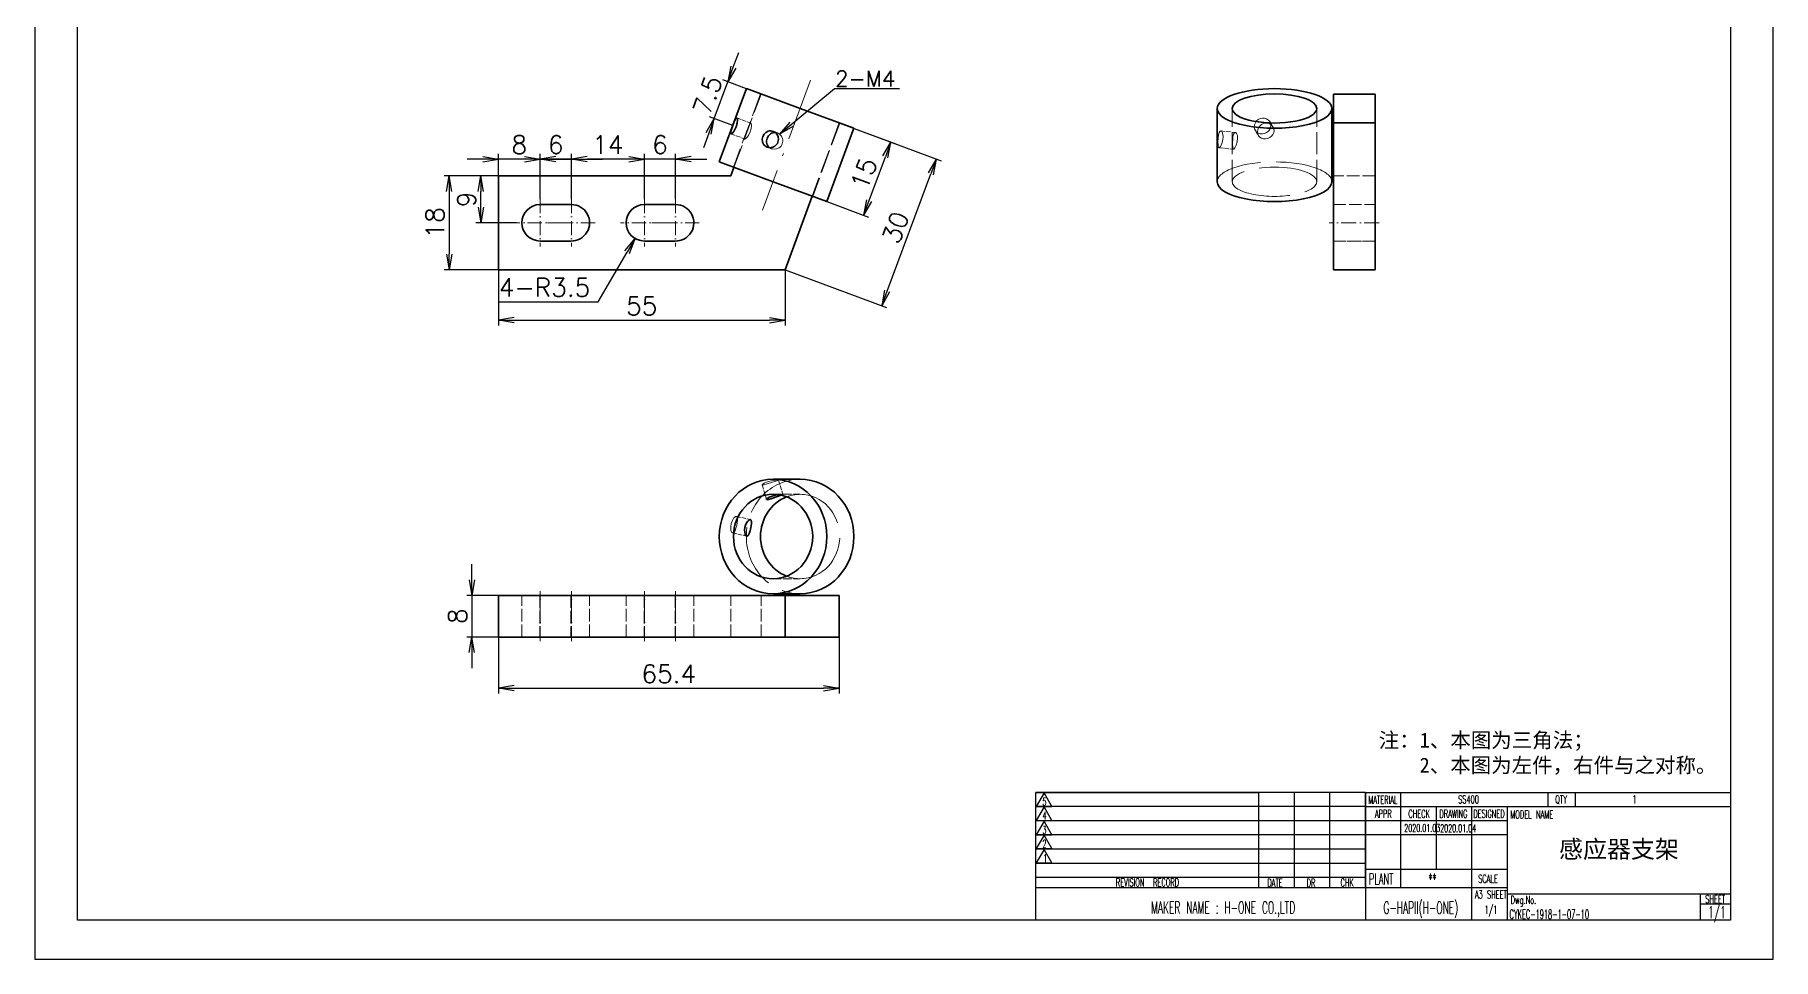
# Model space of a CAD drawing. Header units: inches. Extents: x 23 to 1845, y 4 to 536.
# Drawn here: x 1152.8 to 1486.3, y 3.7 to 181.2 of the extents above; entities that cross this region are included whole.
import ezdxf

# ---------------------------------------------------------------- set-up
doc = ezdxf.new("R2010")
doc.units = ezdxf.units.IN
doc.header["$MEASUREMENT"] = 0
doc.linetypes.add('DASHDOT', pattern=[18.5, 12, -3, 0.5, -3])
doc.linetypes.add('DASHED', pattern=[15, 12, -3])
doc.layers.add('title_frame', color=7, linetype='Continuous')
doc.layers.add('word_dim', color=253, linetype='Continuous')
doc.styles.add('MX_NOTE_STANDARD', font='txt.shx', dxfattribs={"bigfont": 'bigfont.shx'})
doc.styles.get("Standard").update_dxf_attribs({"font": 'txt', "bigfont": 'gbcbig.shx'})
doc.dimstyles.new('STANDARD 1-1', dxfattribs={"dimtxt": 3.5, "dimasz": 3, "dimexe": 1, "dimexo": 0, "dimgap": 1, "dimtad": 3, "dimdsep": 46, "dimtxsty": 'Standard', "dimblk1": 'OPEN', "dimblk2": 'OPEN', "dimsah": 1, "dimcen": 0, "dimclrd": 256, "dimclre": 256, "dimclrt": 3, "dimazin": 2, "dimtfac": 1, "dimtmove": 0, "dimatfit": 3, "dimldrblk": 'OPEN', "dimfxl": 0, "dimtolj": 1, "dimlwd": 25, "dimlwe": 25, "dimarcsym": 0})
doc.dimstyles.new('STANDARD 1-1$4', dxfattribs={"dimtxt": 3.5, "dimasz": 3, "dimexe": 1, "dimexo": 0, "dimgap": 1, "dimtad": 3, "dimtoh": 1, "dimdsep": 46, "dimtxsty": 'Standard', "dimblk1": 'OPEN', "dimblk2": 'OPEN', "dimsah": 1, "dimcen": 0, "dimclrd": 256, "dimclre": 256, "dimclrt": 3, "dimazin": 2, "dimtfac": 1, "dimtofl": 0, "dimtmove": 0, "dimatfit": 3, "dimldrblk": 'OPEN', "dimfxl": 0, "dimtolj": 1, "dimlwd": 25, "dimlwe": 25, "dimarcsym": 0})

# ---------------------------------------------------------------- blocks, each defined once
blk = doc.blocks.new('_Open')
at = {"color": 0, "lineweight": -2}
for p, q in [((-1, 0.17), (0, 0)), ((-1, -0.17), (0, 0)), ((0, 0), (-1, 0))]:
    blk.add_line(p, q, dxfattribs=at)
blk = doc.blocks.new('*D89')
at = {"layer": 'DEFPOINTS', "color": 0, "ltscale": 2, "transparency": 16777216}
for p in [(1238.37, 154.07), (1241.73, 154.07), (1245.18, 145.07)]:
    blk.add_point(p, dxfattribs=at)
at = {"layer": 'word_dim', "lineweight": 25, "ltscale": 2, "transparency": 16777216}
for p, q in [((1241.73, 154.07), (1237.37, 154.07)), ((1238.37, 148.07), (1238.37, 151.07)), ((1245.18, 145.07), (1237.37, 145.07))]:
    blk.add_line(p, q, dxfattribs=at)
at = {"layer": 'word_dim', "lineweight": 25, "ltscale": 2, "transparency": 16777216, "xscale": 3, "yscale": 3, "zscale": 3}
for p, rotation in [((1238.37, 154.07), 90), ((1238.37, 145.07), 270)]:
    blk.add_blockref('_Open', p, dxfattribs=dict(at, rotation=rotation))
at = {"layer": 'word_dim', "color": 3, "ltscale": 2, "transparency": 16777216, "insert": (1235.62, 149.57), "char_height": 3.5, "attachment_point": 5, "rotation": 90}
blk.add_mtext('\\A1;9', dxfattribs=at)
blk = doc.blocks.new('*D90')
at = {"layer": 'DEFPOINTS', "color": 0, "ltscale": 2, "transparency": 16777216}
for p in [(1241.73, 154.07), (1232.31, 136.07), (1241.73, 136.07)]:
    blk.add_point(p, dxfattribs=at)
at = {"layer": 'word_dim', "lineweight": 25, "ltscale": 2, "transparency": 16777216}
for p, q in [((1241.73, 154.07), (1231.31, 154.07)), ((1232.31, 151.07), (1232.31, 139.07)), ((1241.73, 136.07), (1231.31, 136.07))]:
    blk.add_line(p, q, dxfattribs=at)
at = {"layer": 'word_dim', "lineweight": 25, "ltscale": 2, "transparency": 16777216, "xscale": 3, "yscale": 3, "zscale": 3}
for p, rotation in [((1232.31, 154.07), 90), ((1232.31, 136.07), 270)]:
    blk.add_blockref('_Open', p, dxfattribs=dict(at, rotation=rotation))
at = {"layer": 'word_dim', "color": 3, "ltscale": 2, "transparency": 16777216, "insert": (1229.56, 145.07), "char_height": 3.5, "attachment_point": 5, "rotation": 90}
blk.add_mtext('\\A1;18', dxfattribs=at)
blk = doc.blocks.new('*D91')
at = {"layer": 'DEFPOINTS', "color": 0, "ltscale": 2, "transparency": 16777216}
for p in [(1241.73, 157.31), (1241.73, 154.07), (1249.73, 149.62)]:
    blk.add_point(p, dxfattribs=at)
at = {"layer": 'word_dim', "lineweight": 25, "ltscale": 2, "transparency": 16777216}
for p, q in [((1238.73, 157.31), (1235.73, 157.31)), ((1241.73, 154.07), (1241.73, 158.31)), ((1249.73, 157.31), (1241.73, 157.31)), ((1249.73, 149.62), (1249.73, 158.31)), ((1252.73, 157.31), (1255.73, 157.31))]:
    blk.add_line(p, q, dxfattribs=at)
at = {"layer": 'word_dim', "lineweight": 25, "ltscale": 2, "transparency": 16777216, "xscale": 3, "yscale": 3, "zscale": 3}
blk.add_blockref('_Open', (1241.73, 157.31), dxfattribs=at)
at = {"layer": 'word_dim', "lineweight": 25, "ltscale": 2, "transparency": 16777216, "xscale": 3, "yscale": 3, "zscale": 3, "rotation": 180}
blk.add_blockref('_Open', (1249.73, 157.31), dxfattribs=at)
at = {"layer": 'word_dim', "color": 3, "ltscale": 2, "transparency": 16777216, "insert": (1245.73, 160.06), "char_height": 3.5, "attachment_point": 5}
blk.add_mtext('\\A1;8', dxfattribs=at)
blk = doc.blocks.new('*D92')
at = {"layer": 'DEFPOINTS', "color": 0, "ltscale": 2, "transparency": 16777216}
for p in [(1249.73, 157.31), (1249.73, 149.62), (1255.73, 149.62)]:
    blk.add_point(p, dxfattribs=at)
at = {"layer": 'word_dim', "lineweight": 25, "ltscale": 2, "transparency": 16777216}
for p, q in [((1246.73, 157.31), (1243.73, 157.31)), ((1249.73, 149.62), (1249.73, 158.31)), ((1255.73, 157.31), (1249.73, 157.31)), ((1255.73, 149.62), (1255.73, 158.31)), ((1258.73, 157.31), (1261.73, 157.31))]:
    blk.add_line(p, q, dxfattribs=at)
at = {"layer": 'word_dim', "lineweight": 25, "ltscale": 2, "transparency": 16777216, "xscale": 3, "yscale": 3, "zscale": 3}
blk.add_blockref('_Open', (1249.73, 157.31), dxfattribs=at)
at = {"layer": 'word_dim', "lineweight": 25, "ltscale": 2, "transparency": 16777216, "xscale": 3, "yscale": 3, "zscale": 3, "rotation": 180}
blk.add_blockref('_Open', (1255.73, 157.31), dxfattribs=at)
at = {"layer": 'word_dim', "color": 3, "ltscale": 2, "transparency": 16777216, "insert": (1252.73, 160.06), "char_height": 3.5, "attachment_point": 5}
blk.add_mtext('\\A1;6', dxfattribs=at)
blk = doc.blocks.new('*D93')
at = {"layer": 'DEFPOINTS', "color": 0, "ltscale": 2, "transparency": 16777216}
for p in [(1255.73, 157.31), (1255.73, 149.62), (1269.73, 149.62)]:
    blk.add_point(p, dxfattribs=at)
at = {"layer": 'word_dim', "lineweight": 25, "ltscale": 2, "transparency": 16777216}
for p, q in [((1255.73, 149.62), (1255.73, 158.31)), ((1266.73, 157.31), (1258.73, 157.31)), ((1269.73, 149.62), (1269.73, 158.31))]:
    blk.add_line(p, q, dxfattribs=at)
at = {"layer": 'word_dim', "lineweight": 25, "ltscale": 2, "transparency": 16777216, "xscale": 3, "yscale": 3, "zscale": 3, "rotation": 180}
blk.add_blockref('_Open', (1255.73, 157.31), dxfattribs=at)
at = {"layer": 'word_dim', "lineweight": 25, "ltscale": 2, "transparency": 16777216, "xscale": 3, "yscale": 3, "zscale": 3}
blk.add_blockref('_Open', (1269.73, 157.31), dxfattribs=at)
at = {"layer": 'word_dim', "color": 3, "ltscale": 2, "transparency": 16777216, "insert": (1262.73, 160.06), "char_height": 3.5, "attachment_point": 5}
blk.add_mtext('\\A1;14', dxfattribs=at)
blk = doc.blocks.new('*D94')
at = {"layer": 'DEFPOINTS', "color": 0, "ltscale": 2, "transparency": 16777216}
for p in [(1269.73, 157.31), (1269.73, 149.62), (1275.73, 149.62)]:
    blk.add_point(p, dxfattribs=at)
at = {"layer": 'word_dim', "lineweight": 25, "ltscale": 2, "transparency": 16777216}
for p, q in [((1266.73, 157.31), (1263.73, 157.31)), ((1269.73, 149.62), (1269.73, 158.31)), ((1275.73, 157.31), (1269.73, 157.31)), ((1275.73, 149.62), (1275.73, 158.31)), ((1278.73, 157.31), (1281.73, 157.31))]:
    blk.add_line(p, q, dxfattribs=at)
at = {"layer": 'word_dim', "lineweight": 25, "ltscale": 2, "transparency": 16777216, "xscale": 3, "yscale": 3, "zscale": 3}
blk.add_blockref('_Open', (1269.73, 157.31), dxfattribs=at)
at = {"layer": 'word_dim', "lineweight": 25, "ltscale": 2, "transparency": 16777216, "xscale": 3, "yscale": 3, "zscale": 3, "rotation": 180}
blk.add_blockref('_Open', (1275.73, 157.31), dxfattribs=at)
at = {"layer": 'word_dim', "color": 3, "ltscale": 2, "transparency": 16777216, "insert": (1272.73, 160.06), "char_height": 3.5, "attachment_point": 5}
blk.add_mtext('\\A1;6', dxfattribs=at)
blk = doc.blocks.new('*D95')
at = {"layer": 'DEFPOINTS', "color": 0, "ltscale": 2, "transparency": 16777216}
for p in [(1241.73, 136.07), (1296.73, 136.07), (1296.73, 126.35)]:
    blk.add_point(p, dxfattribs=at)
at = {"layer": 'word_dim', "lineweight": 25, "ltscale": 2, "transparency": 16777216}
for p, q in [((1241.73, 136.07), (1241.73, 125.35)), ((1296.73, 136.07), (1296.73, 125.35)), ((1244.73, 126.35), (1293.73, 126.35))]:
    blk.add_line(p, q, dxfattribs=at)
at = {"layer": 'word_dim', "lineweight": 25, "ltscale": 2, "transparency": 16777216, "xscale": 3, "yscale": 3, "zscale": 3, "rotation": 180}
blk.add_blockref('_Open', (1241.73, 126.35), dxfattribs=at)
at = {"layer": 'word_dim', "lineweight": 25, "ltscale": 2, "transparency": 16777216, "xscale": 3, "yscale": 3, "zscale": 3}
blk.add_blockref('_Open', (1296.73, 126.35), dxfattribs=at)
at = {"layer": 'word_dim', "color": 3, "ltscale": 2, "transparency": 16777216, "insert": (1269.23, 129.1), "char_height": 3.5, "attachment_point": 5}
blk.add_mtext('\\A1;55', dxfattribs=at)
blk = doc.blocks.new('*D96')
at = {"layer": 'DEFPOINTS', "color": 0, "ltscale": 2, "transparency": 16777216}
for p in [(1241.73, 73.55), (1236.66, 65.55), (1241.73, 65.55)]:
    blk.add_point(p, dxfattribs=at)
at = {"layer": 'word_dim', "lineweight": 25, "ltscale": 2, "transparency": 16777216}
for p, q in [((1236.66, 76.55), (1236.66, 79.55)), ((1241.73, 73.55), (1235.66, 73.55)), ((1236.66, 73.55), (1236.66, 65.55)), ((1241.73, 65.55), (1235.66, 65.55)), ((1236.66, 62.55), (1236.66, 59.55))]:
    blk.add_line(p, q, dxfattribs=at)
at = {"layer": 'word_dim', "lineweight": 25, "ltscale": 2, "transparency": 16777216, "xscale": 3, "yscale": 3, "zscale": 3}
for p, rotation in [((1236.66, 73.55), 270), ((1236.66, 65.55), 90)]:
    blk.add_blockref('_Open', p, dxfattribs=dict(at, rotation=rotation))
at = {"layer": 'word_dim', "color": 3, "ltscale": 2, "transparency": 16777216, "insert": (1233.91, 69.55), "char_height": 3.5, "attachment_point": 5, "rotation": 90}
blk.add_mtext('\\A1;8', dxfattribs=at)
blk = doc.blocks.new('*D97')
at = {"layer": 'DEFPOINTS', "color": 0, "ltscale": 2, "transparency": 16777216}
for p in [(1241.73, 65.55), (1307.13, 65.55), (1307.13, 55.73)]:
    blk.add_point(p, dxfattribs=at)
at = {"layer": 'word_dim', "lineweight": 25, "ltscale": 2, "transparency": 16777216}
for p, q in [((1241.73, 65.55), (1241.73, 54.73)), ((1307.13, 65.55), (1307.13, 54.73)), ((1244.73, 55.73), (1304.13, 55.73))]:
    blk.add_line(p, q, dxfattribs=at)
at = {"layer": 'word_dim', "lineweight": 25, "ltscale": 2, "transparency": 16777216, "xscale": 3, "yscale": 3, "zscale": 3, "rotation": 180}
blk.add_blockref('_Open', (1241.73, 55.73), dxfattribs=at)
at = {"layer": 'word_dim', "lineweight": 25, "ltscale": 2, "transparency": 16777216, "xscale": 3, "yscale": 3, "zscale": 3}
blk.add_blockref('_Open', (1307.13, 55.73), dxfattribs=at)
at = {"layer": 'word_dim', "color": 3, "ltscale": 2, "transparency": 16777216, "insert": (1274.43, 58.48), "char_height": 3.5, "attachment_point": 5}
blk.add_mtext('\\A1;65.4', dxfattribs=at)
blk = doc.blocks.new('*D98')
at = {"layer": 'DEFPOINTS', "color": 0, "ltscale": 2, "transparency": 16777216}
for p in [(1307.22, 164.22), (1325.77, 157.3), (1296.73, 136.07)]:
    blk.add_point(p, dxfattribs=at)
at = {"layer": 'word_dim', "lineweight": 25, "ltscale": 2, "transparency": 16777216}
for p, q in [((1307.22, 164.22), (1326.71, 156.95)), ((1316.32, 131.97), (1324.72, 154.49)), ((1296.73, 136.07), (1316.21, 128.81))]:
    blk.add_line(p, q, dxfattribs=at)
at = {"layer": 'word_dim', "lineweight": 25, "ltscale": 2, "transparency": 16777216, "xscale": 3, "yscale": 3, "zscale": 3}
for p, rotation in [((1325.77, 157.3), 69.55187212950932), ((1315.27, 129.16), 249.5518721295093)]:
    blk.add_blockref('_Open', p, dxfattribs=dict(at, rotation=rotation))
at = {"layer": 'word_dim', "color": 3, "ltscale": 2, "transparency": 16777216, "insert": (1317.94, 144.19), "char_height": 3.5, "attachment_point": 5, "rotation": 69.5519}
blk.add_mtext('\\A1;{\\Fromans,bigfont|c134;30}', dxfattribs=at)
blk = doc.blocks.new('*D99')
at = {"layer": 'DEFPOINTS', "color": 0, "ltscale": 2, "transparency": 16777216}
for p in [(1309.99, 163.19), (1317.03, 160.56), (1304.75, 149.14)]:
    blk.add_point(p, dxfattribs=at)
at = {"layer": 'word_dim', "lineweight": 25, "ltscale": 2, "transparency": 16777216}
for p, q in [((1309.99, 163.19), (1317.97, 160.21)), ((1312.84, 149.33), (1315.98, 157.75)), ((1304.75, 149.14), (1312.73, 146.17))]:
    blk.add_line(p, q, dxfattribs=at)
at = {"layer": 'word_dim', "lineweight": 25, "ltscale": 2, "transparency": 16777216, "xscale": 3, "yscale": 3, "zscale": 3}
for p, rotation in [((1317.03, 160.56), 69.55187212948948), ((1311.79, 146.51), 249.5518721294895)]:
    blk.add_blockref('_Open', p, dxfattribs=dict(at, rotation=rotation))
at = {"layer": 'word_dim', "color": 3, "ltscale": 2, "transparency": 16777216, "insert": (1311.84, 154.5), "char_height": 3.5, "attachment_point": 5, "rotation": 69.5519}
blk.add_mtext('\\A1;{\\Fromans,bigfont|c134;15}', dxfattribs=at)
blk = doc.blocks.new('*D100')
at = {"layer": 'DEFPOINTS', "color": 0, "ltscale": 2, "transparency": 16777216}
for p in [(1285.75, 172.14), (1289.32, 170.82), (1286.71, 163.75)]:
    blk.add_point(p, dxfattribs=at)
at = {"layer": 'word_dim', "lineweight": 25, "ltscale": 2, "transparency": 16777216}
for p, q in [((1286.79, 174.96), (1287.83, 177.77)), ((1283.14, 165.07), (1285.75, 172.14)), ((1289.32, 170.82), (1284.81, 172.49)), ((1286.71, 163.75), (1282.2, 165.41)), ((1282.1, 162.25), (1281.06, 159.44))]:
    blk.add_line(p, q, dxfattribs=at)
at = {"layer": 'word_dim', "lineweight": 25, "ltscale": 2, "transparency": 16777216, "xscale": 3, "yscale": 3, "zscale": 3}
for p, rotation in [((1285.75, 172.14), 249.7445887508904), ((1283.14, 165.07), 69.74458875089043)]:
    blk.add_blockref('_Open', p, dxfattribs=dict(at, rotation=rotation))
at = {"layer": 'word_dim', "color": 3, "ltscale": 2, "transparency": 16777216, "insert": (1281.87, 169.56), "char_height": 3.5, "attachment_point": 5, "rotation": 69.7446}
blk.add_mtext('\\A1;{\\Fromans,bigfont|c134;7.5}', dxfattribs=at)
blk = doc.blocks.new('*D101')
at = {"layer": 'DEFPOINTS', "color": 0, "ltscale": 2, "transparency": 16777216}
for p in [(1269.73, 145.07), (1267.96, 142.05)]:
    blk.add_point(p, dxfattribs=at)
at = {"layer": 'word_dim', "lineweight": 25, "ltscale": 2, "transparency": 16777216}
for p, q in [((1260.84, 129.91), (1266.44, 139.46)), ((1241.76, 129.91), (1260.84, 129.91))]:
    blk.add_line(p, q, dxfattribs=at)
at = {"layer": 'word_dim', "lineweight": 25, "ltscale": 2, "transparency": 16777216, "xscale": 3, "yscale": 3, "zscale": 3, "rotation": 59.61555605676453}
blk.add_blockref('_Open', (1267.96, 142.05), dxfattribs=at)
at = {"layer": 'word_dim', "color": 3, "ltscale": 2, "transparency": 16777216, "insert": (1250.59, 132.66), "char_height": 3.5, "attachment_point": 5}
blk.add_mtext('\\A1;{\\Fromans,bigfont|c134;4-}R3.5', dxfattribs=at)

msp = doc.modelspace()

# ---------------------------------------------------------------- linework, layer by layer
at = {"color": 7, "lineweight": 35}
for p, q in [((1289.30341, 170.8304), (1284.11005, 156.75813)), ((1289.30341, 170.8304), (1299.62372, 167.02193)), ((1299.62372, 167.02193), (1309.94404, 163.21352)), ((1379.63847, 152.94966), (1379.63847, 167.02199)), ((1401.63847, 152.94966), (1401.63847, 167.02193)), ((1409.9373, 169.79176), (1401.9373, 169.79176)), ((1401.9373, 169.79176), (1401.9373, 164.25215)), ((1409.9373, 169.79176), (1409.9373, 164.25215)), ((1409.9373, 164.25215), (1401.9373, 164.25215)), ((1401.9373, 164.25215), (1401.9373, 136.07204)), ((1409.9373, 164.25215), (1409.9373, 136.07204)), ((1309.94404, 163.21352), (1304.75068, 149.14125)), ((1241.72919, 136.07204), (1241.72919, 154.07204)), ((1241.72919, 154.07204), (1286.31708, 154.07204)), ((1284.11005, 156.75813), (1294.43036, 152.94966)), ((1286.31708, 154.07204), (1286.9245, 155.7195)), ((1294.43036, 152.94966), (1304.75068, 149.14125)), ((1301.93622, 150.17989), (1296.72919, 136.07204)), ((1249.67841, 148.57167), (1255.72919, 148.57204)), ((1269.67841, 148.57167), (1275.72919, 148.57204)), ((1255.62568, 141.57356), (1249.72919, 141.57204)), ((1275.62568, 141.57356), (1269.72919, 141.57204)), ((1296.72919, 136.07204), (1241.72919, 136.07204)), ((1409.9373, 136.07204), (1401.9373, 136.07204)), ((1294.43036, 95.8442), (1299.62372, 95.8442)), ((1241.72919, 65.54647), (1241.72919, 73.54647)), ((1296.72919, 73.54647), (1241.72919, 73.54647)), ((1294.43036, 73.8442), (1299.62372, 73.8442)), ((1296.72919, 65.54647), (1296.72919, 73.54647)), ((1307.12958, 73.54647), (1296.72919, 73.54647)), ((1307.12958, 65.54647), (1307.12958, 73.54647)), ((1296.72919, 65.54647), (1241.72919, 65.54647)), ((1307.12958, 65.54647), (1296.72919, 65.54647))]:
    msp.add_line(p, q, dxfattribs=at)
at = {"color": 7, "linetype": 'DASHDOT', "lineweight": 13}
msp.add_line((1301.62763, 172.45155), (1292.42646, 147.51961), dxfattribs=at)
at = {"color": 7, "linetype": 'DASHED', "lineweight": 13, "ltscale": 0.375}
for p, q in [((1292.02411, 169.82637), (1286.83075, 155.75411)), ((1286.9245, 155.7195), (1292.11786, 169.79176)), ((1307.12958, 164.25215), (1301.93622, 150.17989)), ((1307.22333, 164.21755), (1302.02997, 150.14528))]:
    msp.add_line(p, q, dxfattribs=at)
at = {"color": 7, "linetype": 'DASHED', "lineweight": 13, "ltscale": 0.351808}
msp.add_line((1382.53886, 152.94966), (1382.53886, 167.02199), dxfattribs=at)
at = {"color": 7, "linetype": 'DASHED', "lineweight": 13, "ltscale": 0.351807}
msp.add_line((1398.74003, 152.94966), (1398.74003, 167.02193), dxfattribs=at)
at = {"color": 7, "linetype": 'DASHED', "lineweight": 13, "ltscale": 0.070887}
for p, q in [((1287.48505, 165.19045), (1290.14521, 164.20882)), ((1286.362, 162.14894), (1289.02216, 161.16737))]:
    msp.add_line(p, q, dxfattribs=at)
at = {"color": 7, "linetype": 'DASHED', "lineweight": 13, "ltscale": 0.029222}
msp.add_line((1389.72245, 164.49434), (1390.33964, 163.50166), dxfattribs=at)
at = {"color": 7, "linetype": 'DASHED', "lineweight": 13, "ltscale": 0.022016}
for p, q in [((1294.44013, 162.62325), (1295.2663, 162.31831)), ((1293.31708, 159.58174), (1294.14325, 159.27687))]:
    msp.add_line(p, q, dxfattribs=at)
at = {"color": 7, "linetype": 'DASHED', "lineweight": 13, "ltscale": 0.06961}
for p, q in [((1380.35136, 162.71211), (1383.11894, 162.40657)), ((1379.99589, 159.48964), (1382.76347, 159.18416))]:
    msp.add_line(p, q, dxfattribs=at)
at = {"color": 7, "linetype": 'DASHED', "lineweight": 13, "ltscale": 0.029224}
msp.add_line((1386.96855, 162.78377), (1387.58573, 161.79103), dxfattribs=at)
at = {"color": 7, "linetype": 'DASHED', "lineweight": 13, "ltscale": 0.2}
for p, q in [((1409.9373, 154.07204), (1401.9373, 154.07204)), ((1401.9373, 148.57204), (1409.9373, 148.57204)), ((1401.9373, 141.57356), (1409.9373, 141.57356)), ((1401.9373, 141.57356), (1409.9373, 141.57356)), ((1401.9373, 141.57204), (1409.9373, 141.57204)), ((1401.9373, 141.57204), (1409.9373, 141.57204)), ((1409.9373, 141.57204), (1401.9373, 141.57204)), ((1409.9373, 141.57204), (1401.9373, 141.57204)), ((1246.22919, 65.54647), (1246.22919, 73.54647)), ((1249.67841, 73.54647), (1249.67841, 65.54647)), ((1249.72919, 73.54647), (1249.72919, 65.54647)), ((1255.62568, 73.54647), (1255.62568, 65.54647)), ((1255.72919, 73.54647), (1255.72919, 65.54647)), ((1259.22919, 65.54647), (1259.22919, 73.54647)), ((1266.22919, 65.54647), (1266.22919, 73.54647)), ((1269.67841, 73.54647), (1269.67841, 65.54647)), ((1269.72919, 73.54647), (1269.72919, 65.54647)), ((1275.62568, 73.54647), (1275.62568, 65.54647)), ((1275.72919, 73.54647), (1275.72919, 65.54647)), ((1279.22919, 65.54647), (1279.22919, 73.54647)), ((1286.31708, 65.54647), (1286.31708, 73.54647)), ((1292.11786, 65.54647), (1292.11786, 73.54647))]:
    msp.add_line(p, q, dxfattribs=at)
at = {"color": 7, "linetype": 'DASHDOT', "lineweight": 13, "ltscale": 0.227499}
for p, q in [((1249.72919, 149.62203), (1249.72919, 140.52205)), ((1255.72919, 149.62203), (1255.72919, 140.52205)), ((1269.72919, 149.62203), (1269.72919, 140.52205)), ((1275.72919, 149.62203), (1275.72919, 140.52205))]:
    msp.add_line(p, q, dxfattribs=at)
at = {"color": 7, "linetype": 'DASHDOT', "lineweight": 13, "ltscale": 0.227539}
for p, q in [((1254.27997, 145.07204), (1245.17841, 145.07204)), ((1260.27997, 145.07204), (1251.17841, 145.07204)), ((1274.27997, 145.07204), (1265.17841, 145.07204)), ((1280.27997, 145.07204), (1271.17841, 145.07204))]:
    msp.add_line(p, q, dxfattribs=at)
at = {"color": 7, "linetype": 'DASHDOT', "lineweight": 13, "ltscale": 0.23999}
msp.add_line((1410.73612, 145.07204), (1401.13651, 145.07204), dxfattribs=at)
at = {"color": 7, "linetype": 'DASHED', "lineweight": 13, "ltscale": 0.073054}
msp.add_line((1292.35614, 94.7585), (1293.19208, 91.95846), dxfattribs=at)
at = {"color": 7, "linetype": 'DASHED', "lineweight": 13, "ltscale": 0.073068}
msp.add_line((1295.46161, 95.68734), (1296.2995, 92.88729), dxfattribs=at)
at = {"color": 7, "linetype": 'DASHED', "lineweight": 13, "ltscale": 0.129834}
for p, q in [((1294.43036, 92.94417), (1299.62372, 92.94417)), ((1294.43036, 76.74422), (1299.62372, 76.74422))]:
    msp.add_line(p, q, dxfattribs=at)
at = {"color": 7, "linetype": 'DASHED', "lineweight": 13, "ltscale": 0.069232}
for p, q in [((1287.39521, 88.712), (1290.09443, 88.0931)), ((1286.6706, 85.55208), (1289.36982, 84.93319))]:
    msp.add_line(p, q, dxfattribs=at)
at = {"color": 7, "linetype": 'DASHDOT', "lineweight": 13, "ltscale": 0.239999}
for p, q in [((1249.72919, 64.74642), (1249.72919, 74.34639)), ((1255.72919, 64.74642), (1255.72919, 74.34639)), ((1269.72919, 64.74642), (1269.72919, 74.34639)), ((1275.72919, 64.74642), (1275.72919, 74.34639))]:
    msp.add_line(p, q, dxfattribs=at)
at = {"color": 7, "lineweight": 35}
for points in [[(1286.362, 162.14894), (1286.34443, 162.15926), (1286.31513, 162.19673), (1286.30146, 162.25557), (1286.30927, 162.42922), (1286.39521, 162.80574), (1286.71357, 163.74703)], [(1287.35419, 163.51106), (1287.04755, 162.85341), (1286.86982, 162.57381), (1286.56513, 162.23128), (1286.45771, 162.16103), (1286.39911, 162.14443), (1286.362, 162.14894)], [(1286.71357, 163.74703), (1286.98114, 164.43453), (1287.11591, 164.73872), (1287.30732, 165.07741), (1287.3913, 165.16774), (1287.43036, 165.18947), (1287.48505, 165.19045)], [(1287.48505, 165.19045), (1287.50654, 165.17745), (1287.5456, 165.12612), (1287.58661, 164.99214), (1287.60419, 164.80269), (1287.5456, 164.1946), (1287.35419, 163.51106)], [(1293.31708, 159.58174), (1293.09833, 159.68428), (1292.89911, 159.82143), (1292.72529, 159.98988), (1292.58271, 160.18514), (1292.47138, 160.40346), (1292.39716, 160.63832), (1292.3581, 161.13411), (1292.46357, 161.62459)], [(1292.46357, 161.62459), (1292.70575, 162.07039), (1293.06122, 162.42305), (1293.49677, 162.64412), (1293.7331, 162.6985), (1293.97529, 162.71266), (1294.44013, 162.62325)], [(1293.75654, 159.49147), (1293.5788, 159.65614), (1293.43232, 159.84865), (1293.31513, 160.0688), (1293.237, 160.30684), (1293.19599, 160.55666), (1293.19404, 160.81209), (1293.30146, 161.31508)], [(1293.30146, 161.31508), (1293.5495, 161.76918), (1293.71747, 161.96254), (1293.91083, 162.12642), (1294.12568, 162.25563), (1294.3581, 162.34706), (1294.59247, 162.39681), (1294.83271, 162.40633)], [(1295.362, 160.55513), (1295.25458, 160.32332), (1295.112, 160.11116), (1294.74091, 159.76582), (1294.28388, 159.55245), (1294.03779, 159.50154), (1293.78779, 159.48995), (1293.31708, 159.58174)], [(1294.44013, 162.62325), (1294.66083, 162.51973), (1294.86591, 162.38075), (1295.19599, 162.01253), (1295.40302, 161.55232), (1295.45966, 161.0486), (1295.362, 160.55513)], [(1295.55146, 92.85543), (1294.90302, 92.75948), (1294.24091, 92.59346), (1293.67646, 92.36983), (1293.28974, 92.12142), (1293.21552, 92.03804), (1293.19599, 92.00228), (1293.19013, 91.97164), (1293.19208, 91.95846)], [(1293.19208, 91.95846), (1293.21161, 91.93355), (1293.2331, 91.92232), (1293.30146, 91.91329)], [(1293.30146, 91.91329), (1293.52411, 91.94771), (1294.17255, 92.16292), (1295.95966, 92.77852)], [(1290.05341, 88.09774), (1289.91669, 88.06112), (1289.76044, 87.95699), (1289.60224, 87.79683), (1289.362, 87.45528), (1289.16474, 87.03902), (1289.02802, 86.58053), (1288.96747, 86.10323), (1288.98505, 85.65059), (1289.08271, 85.26717), (1289.16474, 85.10445), (1289.26239, 84.98983), (1289.36982, 84.93319)], [(1289.41279, 84.92818), (1289.52411, 84.95968), (1289.62763, 85.05086), (1289.72529, 85.19307), (1289.87763, 85.53487), (1290.00654, 85.95211), (1290.20575, 86.87825), (1290.2663, 87.32857), (1290.27802, 87.71541), (1290.25654, 87.8763), (1290.21357, 87.99837), (1290.14325, 88.07381), (1290.09443, 88.0931)]]:
    msp.add_lwpolyline(points, dxfattribs=at)
at = {"color": 7, "linetype": 'DASHED', "lineweight": 13}
for points in [[(1289.41279, 162.75063), (1289.74872, 163.63167), (1289.90497, 163.97682), (1290.00849, 164.13997), (1290.05927, 164.18843), (1290.10419, 164.21138), (1290.14521, 164.20882)], [(1290.14521, 164.20882), (1290.16669, 164.1957), (1290.20771, 164.14369), (1290.25263, 164.00771), (1290.27802, 163.81587), (1290.237, 163.20198), (1290.05341, 162.5146)], [(1389.72245, 164.49434), (1389.46269, 164.80513), (1389.12675, 165.03493), (1388.73808, 165.16658), (1388.32011, 165.1899), (1387.90605, 165.10152), (1387.52714, 164.90938), (1387.20683, 164.62782), (1386.96269, 164.27785), (1386.8123, 163.88387), (1386.76737, 163.51106)], [(1386.96855, 162.78377), (1387.21464, 162.49306), (1387.53886, 162.28383), (1387.91776, 162.16762), (1388.33183, 162.14937), (1388.74589, 162.2311), (1389.13261, 162.40639), (1389.46855, 162.66585), (1389.72636, 162.99538), (1389.88651, 163.3755), (1389.93534, 163.74703)], [(1390.33964, 163.50166), (1390.07792, 163.81581), (1389.73808, 164.04933), (1389.34745, 164.18392), (1388.92948, 164.20833), (1388.51737, 164.11867), (1388.13847, 163.92336), (1387.82011, 163.63802), (1387.57792, 163.28456), (1387.42948, 162.88814), (1387.38651, 162.5146)], [(1289.02216, 161.16737), (1288.99482, 161.18483), (1288.97724, 161.21468), (1288.96552, 161.27272), (1288.97919, 161.4438), (1289.08075, 161.8152), (1289.41279, 162.75063)], [(1290.05341, 162.5146), (1289.73896, 161.85933), (1289.55146, 161.58351), (1289.362, 161.36287), (1289.11982, 161.17873), (1289.05927, 161.16268), (1289.02216, 161.16737)], [(1296.19989, 160.24562), (1296.09443, 160.01497), (1295.95185, 159.80415), (1295.77607, 159.61604), (1295.57489, 159.45784), (1295.11396, 159.24605), (1294.61591, 159.18465), (1294.14325, 159.27687)], [(1295.2663, 162.31831), (1295.48896, 162.21456), (1295.69208, 162.07509), (1296.02802, 161.70601), (1296.237, 161.24495), (1296.28779, 160.99495), (1296.29755, 160.74007), (1296.19989, 160.24562)], [(1380.35136, 162.71211), (1380.23417, 162.68593), (1380.12675, 162.58504), (1380.033, 162.42006), (1379.89628, 161.94954), (1379.8162, 161.3741), (1379.78105, 160.55513)], [(1379.78105, 160.55513), (1379.79862, 160.05245), (1379.82206, 159.8398), (1379.88261, 159.60127), (1379.92753, 159.52834), (1379.95292, 159.50563), (1379.99589, 159.48964)], [(1379.99589, 159.48964), (1380.02323, 159.49049), (1380.08183, 159.51436), (1380.14433, 159.5663), (1380.27714, 159.74349), (1380.4119, 160.00093), (1380.53495, 160.31282), (1380.71464, 161.02327), (1380.76542, 161.62459)], [(1380.76542, 161.62459), (1380.74394, 161.96993), (1380.68339, 162.27644), (1380.61698, 162.45448), (1380.533, 162.59224), (1380.41386, 162.69374), (1380.35136, 162.71211)], [(1383.11894, 162.40657), (1382.9998, 162.38094), (1382.89042, 162.27992), (1382.79862, 162.11403), (1382.67362, 161.64186), (1382.62675, 161.26338), (1382.58573, 160.24562)], [(1382.58573, 160.24562), (1382.61503, 159.53139), (1382.66386, 159.29421), (1382.70292, 159.22212), (1382.7244, 159.19972), (1382.76347, 159.18416)], [(1382.76347, 159.18416), (1382.78886, 159.1852), (1382.8455, 159.20937), (1382.908, 159.26155), (1383.04276, 159.43849), (1383.30058, 159.96492), (1383.49589, 160.6255), (1383.57011, 161.31508)], [(1383.57011, 161.31508), (1383.52128, 161.81209), (1383.3748, 162.19942), (1383.21073, 162.37581), (1383.11894, 162.40657)], [(1387.58573, 161.79103), (1387.82987, 161.50423), (1388.15019, 161.29878), (1388.52714, 161.18526), (1388.9412, 161.16774), (1389.35526, 161.24837), (1389.74394, 161.42067), (1390.08183, 161.67598), (1390.34159, 162.00142), (1390.50565, 162.37886), (1390.55448, 162.75063)], [(1295.362, 95.7026), (1294.99091, 95.67782), (1294.46552, 95.60628), (1293.81513, 95.47066), (1293.18232, 95.27681), (1292.8288, 95.12838), (1292.5495, 94.97396), (1292.40888, 94.86226), (1292.36982, 94.81453), (1292.35419, 94.77486), (1292.35614, 94.7585)], [(1292.35614, 94.7585), (1292.37372, 94.73616), (1292.39521, 94.72603), (1292.46357, 94.7181)], [(1292.46357, 94.7181), (1292.68232, 94.74801), (1293.32489, 94.93856), (1294.94599, 95.49276), (1295.35224, 95.62887), (1295.44989, 95.6711), (1295.45966, 95.67916), (1295.46161, 95.68258), (1295.46161, 95.68514), (1295.46161, 95.68734)], [(1295.46161, 95.68734), (1295.45966, 95.69063), (1295.45771, 95.69259), (1295.44794, 95.69588), (1295.362, 95.7026)], [(1295.95966, 92.77852), (1296.22333, 92.85396), (1296.28779, 92.87667), (1296.2956, 92.88192), (1296.29755, 92.88424), (1296.2995, 92.88729)], [(1296.2995, 92.88729), (1296.29755, 92.88961), (1296.2956, 92.89095), (1296.28583, 92.89327), (1296.19989, 92.89779)], [(1287.35419, 88.71663), (1287.21747, 88.67977), (1287.06904, 88.57454), (1286.91474, 88.41231), (1286.61786, 87.92879), (1286.40302, 87.33284), (1286.30341, 86.70406), (1286.30341, 86.368), (1286.34638, 86.06221), (1286.40497, 85.86409), (1286.4831, 85.70589), (1286.57099, 85.60323), (1286.6706, 85.55208)], [(1286.71357, 85.54708), (1286.82489, 85.57833), (1286.93427, 85.66829), (1287.13544, 85.99508), (1287.30927, 86.45772), (1287.44599, 86.97359), (1287.5456, 87.49898), (1287.60224, 88.06978), (1287.59833, 88.31527), (1287.53193, 88.59139), (1287.47333, 88.67159), (1287.39521, 88.712)]]:
    msp.add_lwpolyline(points, dxfattribs=at)
for centre, radius, start, end in [((1388.13847, 163.49819), 1.37178, 179.463562, 211.3965031), ((1388.52128, 163.74617), 1.41419, 0.0353172, 31.9384973), ((1389.13261, 162.74715), 1.42231, 0.1408002, 32.0335735), ((1294.7663, 160.9695), 1.43839, 69.6754632, 87.3601822), ((1388.7498, 162.49928), 1.36416, 179.3567241, 211.2915368), ((1294.63935, 160.62691), 1.4384, 232.12666, 249.8112356), ((1296.35029, 85.76314), 7.13678, 91.2091646, 96.4250317), ((1287.35419, 88.52999), 0.18661, 77.2610918, 90.2116427), ((1286.71357, 85.73958), 0.1925, 257.0267362, 269.9846227)]:
    msp.add_arc(centre, radius, start, end, dxfattribs=at)
at = {"color": 7, "lineweight": 35}
for centre, radius, start, end in [((1249.72919, 145.07204), 3.5, 90.8223778, 270.0149146), ((1255.72919, 145.07204), 3.5, 268.3030507, 90.0034108), ((1269.72919, 145.07204), 3.5, 90.8223778, 270.0149146), ((1275.72919, 145.07204), 3.5, 268.3030507, 90.0034108), ((1290.05341, 87.91207), 0.18555, 77.3060071, 90.2540446), ((1289.41474, 85.12179), 0.19364, 256.9845529, 269.9428015)]:
    msp.add_arc(centre, radius, start, end, dxfattribs=at)
for centre, major_axis, ratio, start_param, end_param in [((1390.63847, 167.02193), (-11, 0), 0.34622284, 3.141592654, 6.283185307), ((1390.63847, 167.02193), (-11, 0), 0.34622284, 0, 3.141592654), ((1390.63847, 167.02193), (-8.09961, 0), 0.34622284, 3.141592654, 6.283185307), ((1390.63847, 167.02193), (-8.09961, 0), 0.34622284, 0, 3.141592654), ((1390.63847, 152.94966), (-11, 0), 0.34622284, 0, 3.141592654), ((1294.43036, 84.8442), (0, 11), 0.938152304, 0.000000104, 3.141592654), ((1294.43036, 84.8442), (0, 11), 0.938152304, 3.141592654, 6.283185307), ((1299.62372, 84.8442), (0, 11), 0.938152304, 3.141592654, 6.283185307), ((1294.43036, 84.8442), (0, 8.1), 0.938152304, 0.000000104, 3.141592654), ((1299.62372, 84.8442), (0, 8.1), 0.938152304, 0.348736594, 2.792856061), ((1294.43036, 84.8442), (0, 8.1), 0.938152304, 3.141592654, 6.283185307)]:
    msp.add_ellipse(centre, major_axis=major_axis, ratio=ratio, start_param=start_param, end_param=end_param, dxfattribs=at)
at = {"color": 7, "linetype": 'DASHED', "lineweight": 13}
for centre, major_axis, ratio, start_param, end_param in [((1390.63847, 152.94966), (-11, 0), 0.34622284, 3.141592654, 6.283185307), ((1390.63847, 152.94966), (-8.09961, 0), 0.34622284, 3.141592654, 6.283185307), ((1390.63847, 152.94966), (-8.09961, 0), 0.34622284, 0, 3.141592654), ((1299.62372, 84.8442), (0, 11), 0.938152304, 0.000000104, 3.141592654), ((1299.62372, 84.8442), (0, 8.1), 0.938152304, 0.000000104, 0.348736594), ((1299.62372, 84.8442), (0, 8.1), 0.938152304, 3.141592654, 6.283185307), ((1299.62372, 84.8442), (0, 8.1), 0.938152304, 2.792856061, 3.141592654)]:
    msp.add_ellipse(centre, major_axis=major_axis, ratio=ratio, start_param=start_param, end_param=end_param, dxfattribs=at)
at = {"layer": 'title_frame'}
for p, q in [((1344.84489, 11.20406), (1344.84489, 35.72045)), ((1344.84489, 35.72045), (1387.65129, 35.72045)), ((1408.08162, 35.72045), (1344.84489, 35.72045)), ((1346.41741, 35.62437), (1344.92464, 33.0388)), ((1347.91019, 33.0388), (1346.41741, 35.62437)), ((1387.65129, 17.43044), (1387.65129, 35.72045)), ((1394.4614, 17.43044), (1394.4614, 35.72045)), ((1394.4614, 17.43044), (1394.4614, 35.72045)), ((1401.27151, 17.43044), (1401.27151, 35.72045)), ((1401.27151, 17.43044), (1401.27151, 35.72045)), ((1408.08162, 35.72045), (1408.08162, 32.99641)), ((1408.08162, 35.72045), (1408.08162, 11.20406)), ((1408.08162, 35.72045), (1408.08162, 11.20406)), ((1408.08162, 17.43044), (1408.08162, 35.72045)), ((1408.08162, 35.72045), (1478.12846, 35.72045)), ((1414.89173, 17.43044), (1414.89173, 35.72045)), ((1443.10504, 35.72045), (1443.10504, 32.99641)), ((1448.32488, 35.72045), (1448.32488, 32.99641)), ((1387.65129, 32.99641), (1344.84489, 32.99641)), ((1408.08162, 32.99641), (1344.84489, 32.99641)), ((1387.65129, 30.27236), (1344.84489, 30.27236)), ((1408.08162, 30.27236), (1344.84489, 30.27236)), ((1344.92464, 33.0388), (1347.91019, 33.0388)), ((1346.41741, 32.918), (1344.92464, 30.33243)), ((1344.92464, 30.33243), (1347.91019, 30.33243)), ((1346.41741, 30.17097), (1344.92464, 27.5854)), ((1347.91019, 30.33243), (1346.41741, 32.918)), ((1347.91019, 27.5854), (1346.41741, 30.17097)), ((1408.08162, 32.99641), (1478.12846, 32.99641)), ((1435.32206, 30.27236), (1408.08162, 30.27236)), ((1421.70184, 21.00795), (1421.70184, 32.99641)), ((1428.51195, 11.20406), (1428.51195, 32.99641)), ((1435.32206, 11.20406), (1435.32206, 32.99641)), ((1387.65129, 27.54832), (1344.84489, 27.54832)), ((1408.08162, 27.54832), (1344.84489, 27.54832)), ((1344.92464, 27.5854), (1347.91019, 27.5854)), ((1346.41741, 27.51452), (1344.92464, 24.92896)), ((1347.91019, 24.92896), (1346.41741, 27.51452)), ((1435.32206, 27.54832), (1408.08162, 27.54832)), ((1387.65129, 24.82427), (1344.84489, 24.82427)), ((1408.08162, 24.82427), (1344.84489, 24.82427)), ((1344.92464, 24.92896), (1347.91019, 24.92896)), ((1346.41741, 24.76749), (1344.92464, 22.18192)), ((1347.91019, 22.18192), (1346.41741, 24.76749)), ((1387.65129, 22.10023), (1344.84489, 22.10023)), ((1408.08162, 22.10023), (1344.84489, 22.10023)), ((1344.92464, 22.18192), (1347.91019, 22.18192)), ((1408.08162, 21.00795), (1435.32206, 21.00795)), ((1387.65129, 19.37619), (1344.84489, 19.37619)), ((1408.08162, 19.37619), (1344.84489, 19.37619)), ((1408.08162, 17.43044), (1344.84489, 17.43044)), ((1435.32206, 17.43044), (1408.08162, 17.43044)), ((1435.32206, 16.26299), (1478.12846, 16.26299)), ((1472.29122, 16.26299), (1472.29122, 11.20406)), ((1472.29122, 14.31725), (1478.12846, 14.31725)), ((1478.12846, 11.20406), (1435.32206, 11.20406))]:
    msp.add_line(p, q, dxfattribs=at)
at = {"layer": 'title_frame', "color": 4}
msp.add_lwpolyline([(1486.32838, 239.56111), (1152.77202, 239.56111), (1152.77202, 3.68911), (1486.32838, 3.68911)], close=True, dxfattribs=at)
at = {"layer": 'title_frame'}
msp.add_lwpolyline([(1160.97195, 232.04617), (1478.12846, 232.04617), (1478.12846, 11.20406), (1160.97195, 11.20406)], close=True, dxfattribs=at)

# ---------------------------------------------------------------- texts
at = {"layer": 'title_frame', "color": 3, "style": 'MX_NOTE_STANDARD'}
for s, height, width, p in [('5', 1.49278, 0.545, (1346.1039, 33.21433)), ('MATERIAL', 1.535427, 0.545, (1408.61541, 33.55103)), ('SS400', 1.535427, 0.545, (1425.87395, 33.61768)), ('QTY', 1.535427, 0.545, (1444.51323, 33.61768)), ('1', 1.53543, 0.545, (1459.3071, 33.61768)), ('4', 1.49278, 0.545, (1346.1039, 30.50796)), ('APPR', 1.535427, 0.545, (1409.88267, 30.84941)), ('CHECK', 1.535427, 0.545, (1416.31226, 30.84941)), ('DRAWING', 1.535427, 0.545, (1422.28411, 30.84941)), ('DESIGNED', 1.535427, 0.545, (1428.78963, 30.84941)), ('MODEL NAME', 1.535427, 0.545, (1435.88044, 30.73239)), ('3', 1.49278, 0.545, (1346.1039, 27.76092)), ('2020.01.03', 1.478767, 0.545, (1415.52933, 28.12441)), ('2020.01.04', 1.478767, 0.545, (1422.42321, 28.09651)), ('2', 1.49278, 0.545, (1346.1039, 25.10448)), ('1', 1.49278, 0.545, (1346.25975, 22.35745)), ('PLANT', 2.132537, 0.545, (1408.74561, 18.02912)), ('**', 2.132537, 0.545, (1420.1476, 18.02912)), ('REVISION  RECORD', 1.5354267, 0.545, (1360.19155, 17.68233)), ('DATE', 1.535427, 0.545, (1389.26928, 17.61891)), ('DR', 1.535427, 0.545, (1396.80923, 17.61079)), ('CHK', 1.535427, 0.545, (1403.30297, 17.63681)), ('A3 SHEET', 1.535427, 0.545, (1429.07154, 15.34723)), ('SCALE', 1.535427, 0.545, (1429.72357, 18.37905)), ('MAKER NAME : H-ONE CO.,LTD', 2.3348945, 0.545, (1366.94656, 12.4482)), ('G-HAPII(H-ONE)', 2.3348945, 0.545, (1411.54099, 12.40987)), ('1/1', 1.535427, 0.545, (1430.93925, 12.42519)), ('Dwg.No.', 1.535427, 0.545, (1435.94862, 14.29978)), ('SHEET', 1.535427, 0.545, (1473.27594, 14.48196)), ('1/1', 2.334895, 0.545, (1473.84531, 11.5743)), ('CYKEC-1918-1-07-10', 1.8012044, 0.441, (1435.7251, 11.42363))]:
    msp.add_text(s, height=height, dxfattribs=dict(at, width=width)).set_placement(p)
at = {"layer": 'word_dim', "color": 0, "ltscale": 2, "attachment_point": 1}
for s, insert, char_height, width in [('{\\Fromans,bigfont|c134;2-M4}', (1306.32241, 174.26012), 3, 7.9632794), ('{\\fSimSun|b0|i0|c134|p2;注：1、本图为三角法；\\P    2、本图为左件，右件与之对称。}', (1410.63362, 47.19145), 2.88, 65.6808742)]:
    msp.add_mtext(s, dxfattribs=dict(at, insert=insert, char_height=char_height, width=width))
at = {"layer": 'word_dim', "color": 1, "ltscale": 2, "insert": (1456.72526, 24.6297), "char_height": 3.3696, "width": 42.8064, "attachment_point": 5}
msp.add_mtext('{\\fSimSun|b0|i0|c134|p2;感应器支架}', dxfattribs=at)

# ---------------------------------------------------------------- dimensions: what is measured, and where the dimension line sits
at = {"layer": 'word_dim', "color": 0, "ltscale": 2}
dim = msp.add_linear_dim(base=(1285.75234, 172.14084), p1=(1286.71357, 163.74703), p2=(1289.32463, 170.82257), angle=69.7445888, text='{\\Fromans,bigfont|c134;7.5}', dimstyle='STANDARD 1-1', dxfattribs=at)
dim.commit()
dim.dimension.update_dxf_attribs({"geometry": '*D100', "text_midpoint": (1284.44681, 168.60307), "dimtype": 161})
for p1, p2, distance, text, picture, middle in [((1296.72919, 136.07204), (1307.22332, 164.21752), -19.79184, '{\\Fromans,bigfont|c134;30}', '*D98', (1317.94427, 144.19105)), ((1304.75068, 149.14125), (1309.98762, 163.18684), -7.51776, '{\\Fromans,bigfont|c134;15}', '*D99', (1311.83649, 154.49838))]:
    dim = msp.add_aligned_dim(p1=p1, p2=p2, distance=distance, text=text, dimstyle='STANDARD 1-1', dxfattribs=at)
    dim.commit()
    dim.dimension.update_dxf_attribs({"geometry": picture, "text_midpoint": middle})
for base, p1, p2, picture, middle in [((1241.72919, 157.31476), (1249.72919, 149.62203), (1241.72919, 154.07204), '*D91', (1245.72919, 160.06476)), ((1249.72919, 157.31476), (1255.72919, 149.62203), (1249.72919, 149.62203), '*D92', (1252.72919, 160.06476)), ((1255.72919, 157.31476), (1269.72919, 149.62203), (1255.72919, 149.62203), '*D93', (1262.72919, 160.06476)), ((1269.72919, 157.31476), (1275.72919, 149.62203), (1269.72919, 149.62203), '*D94', (1272.72919, 160.06476)), ((1296.72919, 126.35424), (1241.72919, 136.07204), (1296.72919, 136.07204), '*D95', (1269.22919, 129.10424)), ((1307.12958, 55.72562), (1241.72919, 65.54647), (1307.12958, 65.54647), '*D97', (1274.42939, 58.47562))]:
    dim = msp.add_linear_dim(base=base, p1=p1, p2=p2, dimstyle='STANDARD 1-1', dxfattribs=at)
    dim.commit()
    dim.dimension.update_dxf_attribs({"geometry": picture, "text_midpoint": middle})
for base, p1, p2, picture, middle in [((1232.31411, 136.07204), (1241.72919, 154.07204), (1241.72919, 136.07204), '*D90', (1229.56411, 145.07204)), ((1238.37136, 154.07204), (1245.17841, 145.07204), (1241.72919, 154.07204), '*D89', (1235.62136, 149.57204)), ((1236.66417, 65.54647), (1241.72919, 73.54647), (1241.72919, 65.54647), '*D96', (1233.91417, 69.54647))]:
    dim = msp.add_linear_dim(base=base, p1=p1, p2=p2, angle=90, dimstyle='STANDARD 1-1', dxfattribs=at)
    dim.commit()
    dim.dimension.update_dxf_attribs({"geometry": picture, "text_midpoint": middle})
dim = msp.add_radius_dim(center=(1269.72919, 145.07204), mpoint=(1267.95889, 142.05276), text='{\\Fromans,bigfont|c134;4-}<>', dimstyle='STANDARD 1-1$4', dxfattribs=at)
dim.commit()
dim.dimension.update_dxf_attribs({"geometry": '*D101', "text_midpoint": (1250.59019, 129.91167), "dimtype": 164})

# ---------------------------------------------------------------- leaders
msp.add_leader([(1295.69208, 162.07509), (1306.19396, 170.87444), (1318.6973, 170.87444)], dimstyle='STANDARD 1-1', override={"dimgap": 1, "dimtad": 1}, dxfattribs=at)

doc.saveas('drawing.dxf')
